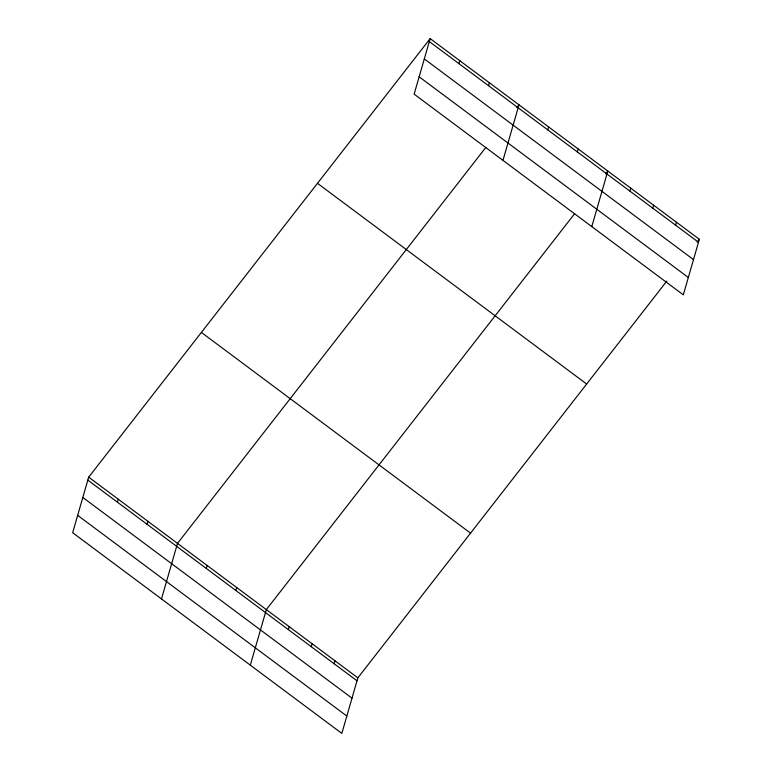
<?xml version="1.0" encoding="UTF-8"?>
<svg xmlns="http://www.w3.org/2000/svg" width="772" height="772" viewBox="0 0 772 772"><rect width="100%" height="100%" fill="white"/><g stroke="black" fill="none" stroke-linecap="round" stroke-linejoin="round"><path stroke-width="1.16" d="M430.168 38.6L414.139 94.145L683.317 294.846L699.345 239.301L430.168 38.6L88.684 477.154L72.655 532.699L341.832 733.4L357.861 677.855L666.844 281.047M117.441 502.196L118.29 499.233M147.047 524.265L147.906 521.312M161.483 598.937L177.512 543.382L485.771 147.5M206.269 568.424L207.128 565.461M235.875 590.493L236.734 587.54M250.311 665.165L266.34 609.619L574.6 213.738M288.371 629.634L289.22 626.671M458.925 63.632L459.774 60.679M311.251 646.695L312.1 643.732M488.531 85.711L489.39 82.749M334.131 663.756L334.98 660.793M502.968 160.373L518.996 104.828L516.835 107.617M547.753 129.86L548.612 126.907M577.359 151.939L578.218 148.986M591.796 226.611L607.825 171.056L605.663 173.845M629.856 191.08L630.705 188.117M652.736 208.131L653.585 205.178M675.616 225.192L676.465 222.239M697.184 242.08L699.345 239.301M429.319 41.563L698.496 242.254M424.301 58.913L693.488 259.604M419.148 76.795L688.325 277.486M317.475 183.321L586.662 384.022M201.376 332.433L470.553 533.134M88.684 477.154L357.861 677.855M87.825 480.116L357.011 680.808M82.816 497.467L352.003 698.168M77.663 515.349L346.84 716.049"/></g></svg>
